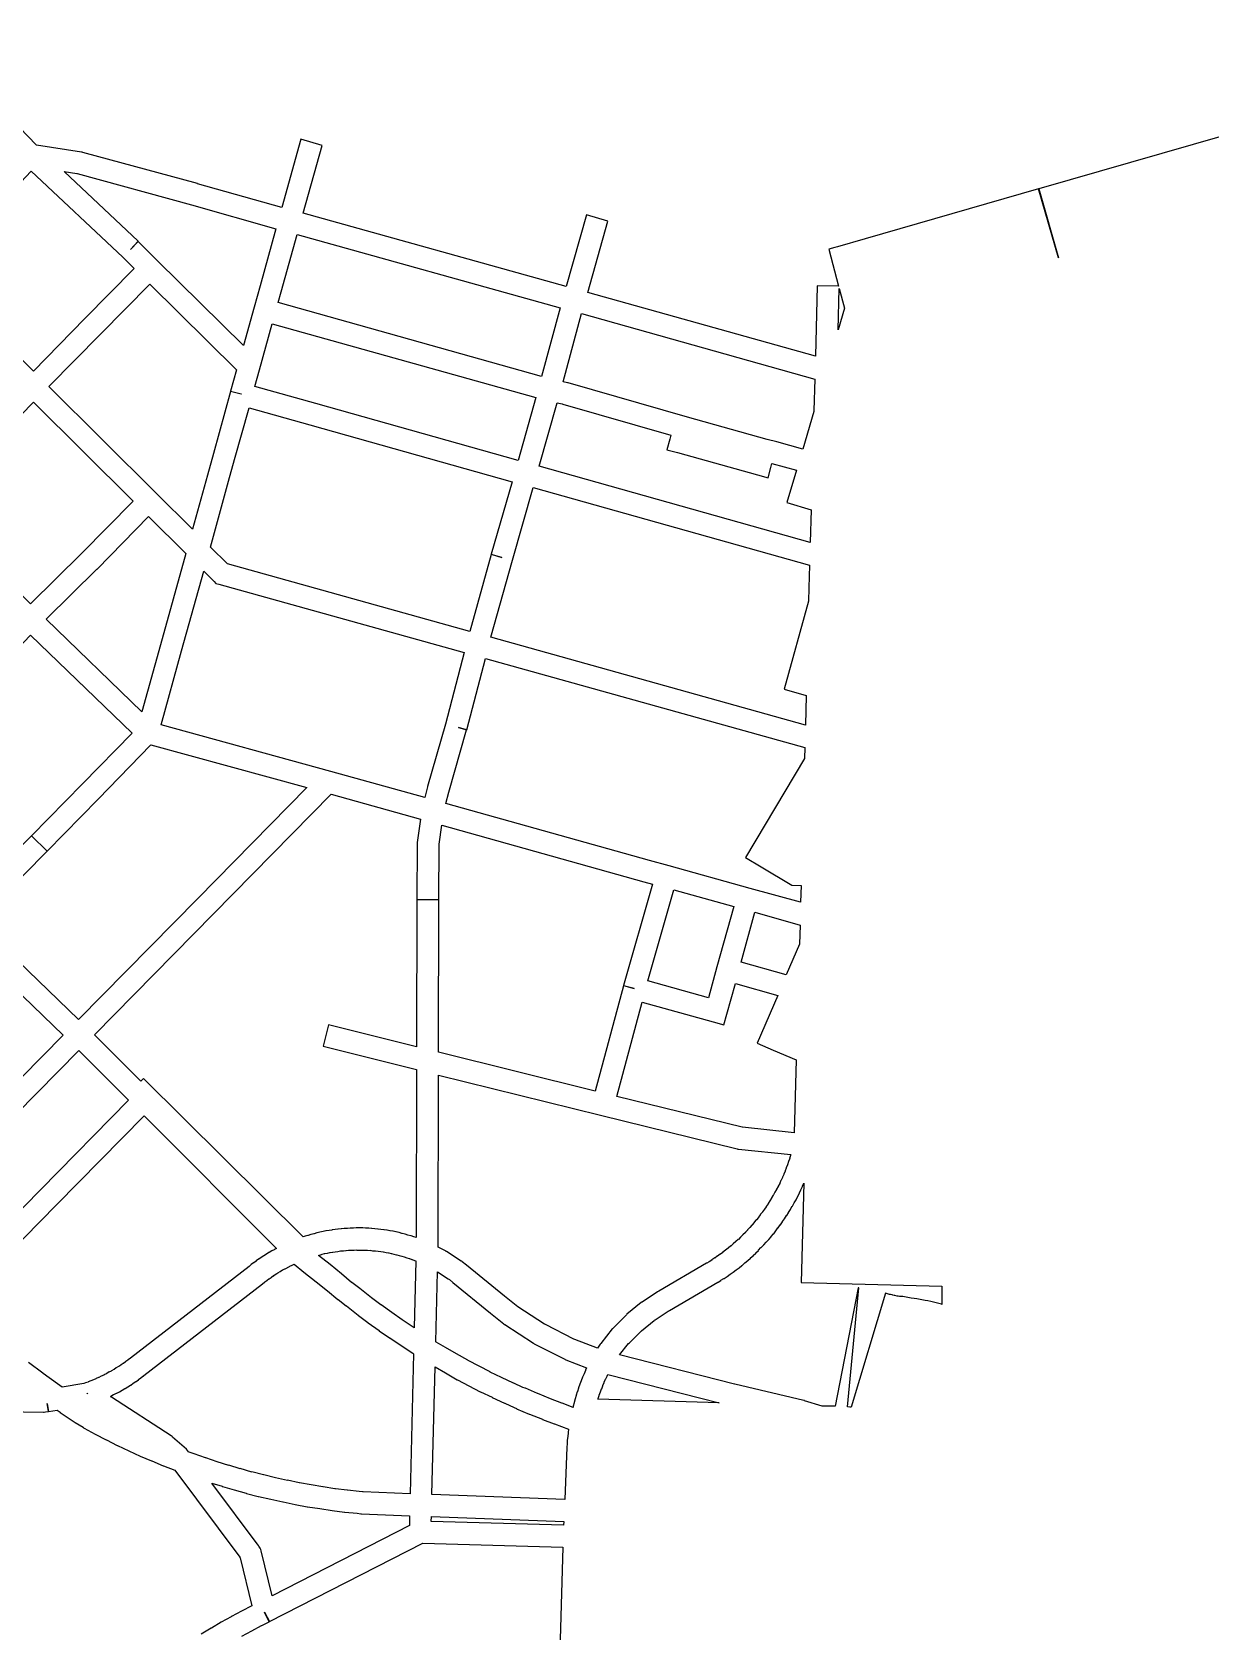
# Model space of a CAD drawing. Extents: x 0 to 1129, y 203 to 1017.
# Drawn here: x 474.3 to 522.6, y 851.8 to 917.4 of the extents above; entities that cross this region are included whole.
import ezdxf

# ---------------------------------------------------------------- set-up
doc = ezdxf.new("R2010")
doc.units = 0
doc.layers.get('0').update_dxf_attribs({"linetype": 'CONTINUOUS'})

msp = doc.modelspace()

# ---------------------------------------------------------------- linework, layer by layer
at = {"color": 1}
for points in [[(524.385371, 913.503482), (515.57297, 910.970537), (516.384371, 908.134204), (515.565926, 910.970537), (508.446882, 908.91737), (507.310926, 908.585759), (507.205104, 908.564604), (506.958148, 908.494048), (507.360304, 906.977104), (506.478371, 906.991215), (506.407815, 904.098437), (497.06626, 906.723104), (497.891771, 909.644104), (497.023926, 909.898104), (496.184304, 906.962993), (485.389326, 909.96866), (486.172482, 912.748548), (485.297593, 913.002548), (484.514438, 910.208548), (481.06426, 911.17516), (481.06426, 911.182204), (476.351148, 912.466315), (476.322926, 912.480426), (476.301703, 912.480426), (474.453125, 912.755593), (469.965792, 917.405204)], [(474.239178, 911.697767), (477.992734, 908.162934), (478.465444, 907.697267), (476.440511, 905.644101), (474.323845, 903.492156), (470.231622, 907.549101), (472.355333, 909.701045), (472.355333, 909.708089), (474.239178, 911.697767)], [(475.586778, 911.676612), (476.108889, 911.599001), (476.122887, 911.599001), (480.814843, 910.307834), (484.272042, 909.334168), (483.629998, 906.991723), (483.375998, 906.109779), (482.938554, 904.53639), (479.41782, 908.021834), (478.627598, 908.812056), (478.310109, 908.487501), (478.620554, 908.819112), (475.586778, 911.676612)], [(485.147044, 909.094279), (495.942067, 906.088612), (495.173, 903.273445), (484.363889, 906.300279), (484.490889, 906.744779), (485.147044, 909.094279)], [(479.107489, 907.055223), (482.656444, 903.541556), (482.416556, 902.673723), (482.846956, 902.553779), (482.846956, 902.546734), (482.416556, 902.659623), (481.711, 900.105512), (481.464067, 899.216512), (480.850222, 897.008123), (479.368556, 898.482734), (474.958822, 902.857179), (477.082556, 905.009123), (479.107489, 907.055223)], [(507.386155, 906.878834), (507.597845, 906.067445), (507.336778, 905.178445), (507.386155, 906.878834)], [(484.124, 905.425333), (494.940155, 902.405556), (494.213444, 899.830278), (485.909044, 902.158611), (483.4114, 902.864167), (483.601889, 903.548556), (484.124, 905.425333)], [(496.816956, 905.848746), (506.384289, 903.160579), (506.349, 901.876468), (506.349, 901.834135), (505.890378, 900.288968), (504.825, 900.585301), (504.429889, 900.684079), (501.163178, 901.601301), (501.163178, 901.608346), (496.2666, 903.005346), (496.259601, 903.01239), (496.238378, 903.01239), (496.054956, 903.054723), (496.816956, 905.848746)], [(474.330889, 902.215056), (478.416067, 898.158111), (476.2994, 896.013222), (474.203889, 893.945944), (470.182222, 898.009944), (472.207178, 900.063111), (474.330889, 902.215056)], [(495.815044, 902.1939), (496.019667, 902.144511), (496.047889, 902.137467), (500.478778, 900.867467), (500.436444, 900.705189), (500.309444, 900.260689), (500.746889, 900.1478), (504.027711, 899.230578), (504.465178, 899.110634), (504.585111, 899.541023), (504.627444, 899.7033), (505.636378, 899.428134), (505.241266, 898.094634), (506.236111, 897.7983), (506.193778, 896.4648), (495.081266, 899.590411), (495.815044, 902.1939)], [(483.171489, 901.989289), (485.662111, 901.290789), (493.966511, 898.9554), (493.105711, 895.977956), (493.543178, 895.850956), (493.105711, 895.9709), (492.230822, 892.810011), (482.289556, 895.5899), (481.591044, 896.274289), (482.331889, 898.969511), (482.578822, 899.865567), (483.171489, 901.989289)], [(494.834333, 898.715511), (506.1726, 895.533456), (506.144378, 894.602122), (506.130379, 894.051789), (505.121424, 890.439345), (506.024535, 890.185345), (505.996313, 888.971789), (493.091713, 892.570122), (493.98069, 895.731011), (494.834333, 898.715511)], [(479.051044, 897.523111), (480.575044, 896.006167), (479.544956, 892.266722), (478.775889, 889.515056), (474.845933, 893.310944), (476.934378, 895.371167), (476.941377, 895.371167), (479.051044, 897.523111)], [(481.315889, 895.279456), (481.739222, 894.856122), (481.816822, 894.778511), (481.936778, 894.743234), (491.998, 891.942178), (491.228956, 889.000011), (490.495178, 886.452956), (490.495178, 886.445911), (490.495178, 886.438867), (490.382289, 885.994367), (486.522889, 887.066812), (479.566111, 888.978867), (480.405711, 892.019812), (481.315889, 895.279456)], [(474.210956, 892.661856), (478.373711, 888.640189), (476.334667, 886.5588), (476.341666, 886.5588), (474.246177, 884.428023), (474.888244, 883.800078), (476.983733, 885.9238), (479.142733, 888.153356), (485.54211, 886.403578), (481.068911, 881.8598), (476.179399, 876.892689), (472.023666, 880.893189), (474.888244, 883.793023), (474.246222, 884.428), (471.381667, 881.528167), (467.289444, 885.585111), (469.744778, 888.075722), (472.256556, 890.622778), (471.748556, 891.130778), (472.270667, 890.636889), (474.210956, 892.661856)], [(492.872889, 891.695222), (505.975044, 888.0475), (505.961046, 887.595944), (503.533935, 883.539), (504.183046, 883.158), (505.445979, 882.396), (505.819935, 882.388956), (505.798712, 881.704567), (503.73849, 882.269011), (500.408267, 883.200345), (499.603934, 883.419067), (491.250156, 885.7474), (491.370112, 886.213067), (491.363113, 886.213067), (492.096891, 888.767178), (491.765291, 888.865956), (492.103958, 888.774234), (492.872889, 891.695222)], [(486.537, 886.128389), (490.205889, 885.105333), (490.071845, 884.152833), (490.064846, 884.124611), (490.064846, 884.089333), (490.050847, 881.817444), (490.953958, 881.803333), (490.975182, 884.089333), (491.081004, 884.858389), (499.37127, 882.544167), (499.731115, 882.445389), (498.538737, 878.289667), (498.976159, 878.162667), (498.976159, 878.155622), (498.538737, 878.275567), (497.374559, 873.950511), (490.939892, 875.545067), (490.953891, 881.803345), (490.05078, 881.803345), (490.036781, 875.770845), (486.438448, 876.673956), (486.219714, 875.799067), (490.036781, 874.832456), (490.022783, 867.939178), (489.931072, 867.9674), (489.931072, 867.974444), (489.818183, 868.009722), (489.811184, 868.009722), (489.691228, 868.045), (489.684229, 868.045), (489.57134, 868.080278), (489.458452, 868.1085), (489.444453, 868.115544), (489.331564, 868.143766), (489.324565, 868.143766), (489.211676, 868.171989), (489.197678, 868.171989), (489.084789, 868.200211), (489.07779, 868.200211), (488.964901, 868.221366), (488.950903, 868.221366), (488.838014, 868.242522), (488.831015, 868.242522), (488.718126, 868.256633), (488.703902, 868.256633), (488.583969, 868.277788), (488.47108, 868.291899), (488.457082, 868.291899), (488.337126, 868.30601), (488.330127, 868.30601), (488.210194, 868.320122), (488.203195, 868.320122), (488.090306, 868.327166), (488.083307, 868.327166), (487.956329, 868.327166), (487.94933, 868.327166), (487.836441, 868.341277), (487.709441, 868.341277), (487.702442, 868.341277), (487.589553, 868.341277), (487.582554, 868.341277), (487.568556, 868.341277), (487.455667, 868.327166), (487.448668, 868.327166), (487.335779, 868.327166), (487.321555, 868.327166), (487.208666, 868.320122), (487.201667, 868.320122), (487.074667, 868.313077), (486.961778, 868.306033), (486.954779, 868.306033), (486.94778, 868.306033), (486.827847, 868.284878), (486.820848, 868.284878), (486.707959, 868.270766), (486.70096, 868.270766), (486.581027, 868.256655), (486.574028, 868.249611), (486.461139, 868.2355), (486.45414, 868.2355), (486.334184, 868.214345), (486.327185, 868.214345), (486.214296, 868.186122), (486.207297, 868.186122), (486.080274, 868.164967), (485.967385, 868.136745), (485.960386, 868.136745), (485.960386, 868.129701), (485.840453, 868.101478), (485.833454, 868.101478), (485.720565, 868.066201), (485.713566, 868.066201), (485.593633, 868.030923), (485.586634, 868.030923), (485.480789, 867.995645), (485.47379, 867.995645), (485.389123, 867.967423), (478.848612, 874.465589), (478.735723, 874.352701), (476.830723, 876.264756), (481.713167, 881.224812), (486.537, 886.128389)], [(500.598734, 882.2055), (503.061111, 881.528167), (502.369667, 879.044611), (502.016889, 877.781667), (499.533333, 878.473111), (500.598734, 882.2055)], [(503.921889, 881.288278), (505.777489, 880.766167), (505.749266, 879.983), (505.213044, 878.720056), (503.364511, 879.235111), (503.921889, 881.288278)], [(471.395778, 880.251134), (475.551489, 876.250634), (467.790378, 868.383689), (463.698155, 872.447689), (471.395778, 880.251134)], [(503.1246, 878.367289), (504.860289, 877.880456), (504.020667, 875.919011), (504.676822, 875.629734), (505.615222, 875.234622), (505.537622, 872.243067), (503.420956, 872.468845), (503.399733, 872.468845), (498.256244, 873.731789), (499.300466, 877.605289), (502.207355, 876.7939), (502.651844, 876.673956), (502.771799, 877.104345), (503.1246, 878.367289)], [(476.186511, 875.622712), (478.2326, 873.576601), (474.627222, 869.914767), (470.577333, 865.801378), (468.439489, 867.755767), (476.186511, 875.622712)], [(490.939667, 874.606712), (497.586, 872.969823), (503.195178, 871.586934), (503.230444, 871.572823), (503.258667, 871.572823), (505.403556, 871.347045), (505.389557, 871.318823), (505.389557, 871.311779), (505.347224, 871.184779), (505.354223, 871.184779), (505.304846, 871.057779), (505.262512, 870.930779), (505.262512, 870.923734), (505.213112, 870.796734), (505.213112, 870.78969), (505.163734, 870.676801), (505.163734, 870.669757), (505.10729, 870.542757), (505.10729, 870.535713), (505.057912, 870.422824), (505.057912, 870.408713), (505.001468, 870.295824), (504.994469, 870.28878), (504.945091, 870.175891), (504.945091, 870.16178), (504.88158, 870.048891), (504.88158, 870.041846), (504.818069, 869.928958), (504.818069, 869.914846), (504.747536, 869.801958), (504.684024, 869.689069), (504.677025, 869.682024), (504.613537, 869.576191), (504.613537, 869.56208), (504.535914, 869.449191), (504.542913, 869.449191), (504.472358, 869.336302), (504.465359, 869.329258), (504.39478, 869.223425), (504.39478, 869.209313), (504.317181, 869.10348), (504.239581, 868.997647), (504.239581, 868.990602), (504.147847, 868.884769), (504.154846, 868.884769), (504.07018, 868.778936), (504.07018, 868.771892), (503.992557, 868.673114), (503.978559, 868.66607), (503.900959, 868.567292), (503.900959, 868.560247), (503.816293, 868.46147), (503.802069, 868.454425), (503.724469, 868.355648), (503.71747, 868.348603), (503.625759, 868.256881), (503.625759, 868.249837), (503.541092, 868.16517), (503.534093, 868.151059), (503.435293, 868.059337), (503.336537, 867.960559), (503.251871, 867.868837), (503.244872, 867.861793), (503.146094, 867.777126), (503.139095, 867.777126), (503.040294, 867.685404), (502.934472, 867.586626), (502.934472, 867.600737), (502.835695, 867.509015), (502.828695, 867.501971), (502.722851, 867.424359), (502.617006, 867.339693), (502.610007, 867.332649), (502.511229, 867.262093), (502.50423, 867.255049), (502.398408, 867.184493), (502.38441, 867.177449), (502.278565, 867.092782), (502.278565, 867.106893), (502.165676, 867.022227), (502.158677, 867.015182), (502.052833, 866.951682), (502.045834, 866.944638), (501.954123, 866.895249), (501.947124, 866.895249), (499.985679, 865.745194), (499.97868, 865.738149), (499.971681, 865.738149), (499.964682, 865.731105), (499.950684, 865.731105), (499.92946, 865.70995), (499.301527, 865.293672), (499.280304, 865.286628), (499.259081, 865.272517), (498.673481, 864.792739), (498.659483, 864.778628), (498.63826, 864.757472), (498.109105, 864.228306), (498.095106, 864.214195), (498.073883, 864.193039), (497.608239, 863.600373), (497.587016, 863.586261), (497.573018, 863.565106), (497.467196, 863.402828), (496.535862, 863.762662), (496.493506, 863.776773), (495.329351, 864.369439), (495.294085, 864.390595), (494.200462, 865.103206), (493.657196, 865.54065), (492.09084, 866.803595), (491.914462, 866.951761), (491.900464, 866.972917), (491.872242, 866.979961), (491.279575, 867.368017), (491.265577, 867.375061), (491.237355, 867.396216), (490.933954, 867.551438), (490.939667, 874.606712)], [(471.24918, 865.201724), (475.277891, 869.279835), (478.874667, 872.9345)], [(478.874667, 872.9345), (484.293333, 867.494667), (484.215711, 867.459389), (484.208712, 867.459389), (484.208712, 867.445278), (484.102867, 867.395889), (483.997045, 867.332389), (483.990046, 867.332389), (483.990046, 867.325345), (483.884224, 867.261845), (483.785446, 867.198345), (483.778447, 867.198345), (483.778447, 867.1913), (483.672602, 867.1278), (483.672602, 867.120756), (483.573825, 867.057256), (483.566826, 867.057256), (483.566826, 867.050212), (483.46807, 866.986712), (483.46807, 866.979668), (483.36927, 866.909112), (483.362271, 866.909112), (483.263493, 866.831501), (483.256494, 866.831501), (483.171827, 866.760945), (478.303517, 862.993279), (478.211783, 862.922723), (478.204784, 862.915679), (478.113073, 862.852179), (478.106074, 862.845135), (478.021407, 862.781635), (478.007183, 862.781635), (477.922517, 862.718135), (477.915518, 862.71109), (477.823807, 862.64759), (477.816807, 862.64759), (477.725074, 862.591146), (477.718075, 862.591146), (477.633408, 862.527646), (477.61941, 862.527646), (477.527676, 862.471201), (477.513678, 862.464157), (477.421945, 862.414768), (477.407946, 862.414768), (477.32328, 862.358324), (477.316281, 862.35128), (477.21748, 862.308946), (477.210481, 862.294835), (477.111703, 862.252502), (477.104704, 862.252502), (477.005949, 862.203113), (476.99895, 862.203113), (476.900172, 862.153724), (476.893173, 862.14668), (476.794373, 862.104346), (476.787374, 862.104346), (476.681529, 862.062013), (476.575707, 862.026735), (476.575707, 862.012624), (476.568708, 862.012624), (476.462886, 861.977346), (476.39233, 861.956191), (475.50333, 861.808024), (475.319886, 861.94208), (475.312887, 861.94208), (474.72022, 862.365413), (474.713221, 862.379524), (474.127621, 862.809913)], [(505.932734, 870.1758), (505.826889, 866.097689), (511.598333, 865.942467), (511.598333, 865.201634), (511.57711, 865.208678), (511.471266, 865.2369), (511.14671, 865.314511), (511.01971, 865.342734), (510.906821, 865.356845), (510.568154, 865.4274), (510.455266, 865.448556), (510.335332, 865.462667), (509.996666, 865.519111), (509.968444, 865.519111), (509.95422, 865.519111), (509.862509, 865.526155), (509.806064, 865.5332), (509.756664, 865.540244), (509.664953, 865.561399), (509.636731, 865.568444), (509.580286, 865.575488), (509.559063, 865.589599), (509.53784, 865.596643), (509.495507, 865.603687), (509.453174, 865.610732), (509.36144, 865.638954), (509.290907, 865.667176), (507.872729, 860.982287), (507.823351, 860.989332), (507.731618, 860.996376), (508.19024, 865.87882), (508.169017, 865.885865), (507.216506, 861.024587), (507.209507, 861.024587), (507.153062, 861.024587), (507.096618, 861.024587), (507.033129, 861.024587), (506.687396, 861.031631), (505.967729, 861.243298), (505.96073, 861.257409), (505.939507, 861.257409), (503.103174, 861.927687), (503.089175, 861.927687), (498.36902, 863.127131), (498.742953, 863.592798), (498.77822, 863.628075), (499.243909, 864.093742), (499.279175, 864.121964), (499.79422, 864.545298), (499.808444, 864.552342), (499.829667, 864.573497), (500.372956, 864.926275), (500.394179, 864.933319), (500.401178, 864.940364), (500.422401, 864.954475), (502.412068, 866.118641), (502.419067, 866.118641), (502.524911, 866.175086), (502.524911, 866.189197), (502.651911, 866.266808), (502.658911, 866.266808), (502.785888, 866.351475), (502.905844, 866.436141), (502.912843, 866.443186), (503.032776, 866.520797), (503.039775, 866.520797), (503.039775, 866.527841), (503.152664, 866.619563), (503.159663, 866.619563), (503.279619, 866.70423), (503.392508, 866.803008), (503.399507, 866.803008), (503.512396, 866.901786), (503.632329, 867.000563), (503.632329, 867.007608), (503.745218, 867.092274), (503.745218, 867.106385), (503.851062, 867.198108), (503.858062, 867.198108), (503.858062, 867.212219), (503.963906, 867.303941), (503.970905, 867.318052), (504.069706, 867.409774), (504.076705, 867.423885), (504.175482, 867.529719), (504.182482, 867.529719), (504.281237, 867.635552), (504.288236, 867.642596), (504.387014, 867.74843), (504.394013, 867.74843), (504.394013, 867.755474), (504.492813, 867.861307), (504.492813, 867.868351), (504.591568, 867.974185), (504.591568, 867.988296), (504.690369, 868.094129), (504.690369, 868.101174), (504.697368, 868.101174), (504.782034, 868.214062), (504.782034, 868.221107), (504.873745, 868.341051), (504.880745, 868.348095), (504.958344, 868.460984), (504.972568, 868.460984), (505.057235, 868.587984), (505.057235, 868.595029), (505.134835, 868.707917), (505.141834, 868.714962), (505.226501, 868.841962), (505.2335, 868.849006), (505.304055, 868.961895), (505.311054, 868.976006), (505.381587, 869.09595), (505.388586, 869.102995), (505.459142, 869.229995), (505.47314, 869.237039), (505.543696, 869.364039), (505.543696, 869.371083), (505.614251, 869.491028), (505.614251, 869.498072), (505.684807, 869.632127), (505.684807, 869.639172), (505.755362, 869.766172), (505.755362, 869.773216), (505.811807, 869.907272), (505.875318, 870.041327), (505.882317, 870.048371), (505.882317, 870.055416), (505.932734, 870.1758)], [(487.588289, 867.438234), (487.588289, 867.431189), (487.694111, 867.431189), (487.70111, 867.431189), (487.806932, 867.431189), (487.813931, 867.431189), (487.919753, 867.431189), (488.025575, 867.424145), (488.032575, 867.424145), (488.138397, 867.410034), (488.138397, 867.424145), (488.244241, 867.40299), (488.258239, 867.40299), (488.349973, 867.395945), (488.363971, 867.395945), (488.469816, 867.388901), (488.57566, 867.367746), (488.58266, 867.367746), (488.681437, 867.353635), (488.688436, 867.353635), (488.794258, 867.332479), (488.801258, 867.332479), (488.900013, 867.318368), (488.907012, 867.318368), (489.00579, 867.290146), (489.012789, 867.290146), (489.118633, 867.261924), (489.217411, 867.233701), (489.231409, 867.233701), (489.330187, 867.212546), (489.436009, 867.184324), (489.443008, 867.184324), (489.534742, 867.149046), (489.541741, 867.149046), (489.647586, 867.113768), (489.746341, 867.07849), (489.75334, 867.07849), (489.852118, 867.043213), (489.859117, 867.043213), (489.957917, 867.007935), (489.964916, 867.000891), (490.014316, 866.98678), (489.950805, 864.242168), (489.859072, 864.298613), (489.456916, 864.57378), (489.449917, 864.57378), (489.033628, 864.863057), (489.026629, 864.863057), (488.589162, 865.180557), (488.582163, 865.180557), (488.201163, 865.469835), (488.194164, 865.469835), (487.721453, 865.850835), (487.389853, 866.104835), (487.382854, 866.104835), (486.959521, 866.457613), (486.500898, 866.831557), (486.02112, 867.212557), (486.063476, 867.226668), (486.070475, 867.226668), (486.169253, 867.254891), (486.176252, 867.254891), (486.275007, 867.283113), (486.282007, 867.283113), (486.387829, 867.304268), (486.387829, 867.297224), (486.493673, 867.325446), (486.500672, 867.325446), (486.599473, 867.339557), (486.606472, 867.339557), (486.70525, 867.360713), (486.712249, 867.360713), (486.818071, 867.374824), (486.923893, 867.395979), (486.930892, 867.395979), (487.02967, 867.403023), (487.050893, 867.403023), (487.142604, 867.410068), (487.156602, 867.410068), (487.248335, 867.424179), (487.262334, 867.424179), (487.368178, 867.431223), (487.375177, 867.431223), (487.481022, 867.431223), (487.588289, 867.438234)], [(485.027111, 866.852622), (485.422222, 866.528067), (485.930222, 866.1259), (486.388822, 865.751956), (486.819222, 865.399178), (486.826221, 865.399178), (487.150754, 865.138122), (487.164978, 865.138122), (487.644756, 864.757122), (487.658754, 864.750078), (488.046821, 864.4608), (488.05382, 864.446689), (488.505376, 864.129189), (488.512375, 864.122145), (488.935708, 863.832867), (488.942707, 863.825823), (489.366041, 863.543601), (489.895196, 863.197878), (489.902195, 863.190834), (489.923418, 863.176723), (489.782307, 857.433501), (487.849085, 857.511112), (487.820863, 857.511112), (487.686796, 857.525223), (487.686796, 857.518179), (487.207018, 857.581679), (487.19302, 857.581679), (486.713242, 857.638123), (486.699018, 857.638123), (486.21924, 857.708679), (486.205242, 857.708679), (485.725464, 857.793346), (485.23862, 857.878012), (485.231621, 857.878012), (484.744799, 857.983846), (484.744799, 857.976801), (484.257977, 858.08969), (484.257977, 858.082646), (483.785243, 858.20259), (483.771245, 858.20259), (483.291467, 858.32959), (483.291467, 858.322546), (482.811689, 858.463657), (482.811689, 858.449546), (482.338978, 858.604768), (482.338978, 858.590657), (481.866245, 858.745879), (481.859246, 858.745879), (481.393556, 858.901102), (481.386557, 858.901102), (480.927958, 859.070435), (480.920958, 859.070435), (480.68107, 859.155102), (480.659846, 859.190379), (480.638623, 859.225657), (480.603334, 859.260935), (480.03889, 859.754824), (480.017667, 859.783046), (479.982378, 859.804201), (477.534111, 861.391701), (477.52, 861.398667), (477.484734, 861.426889), (477.498732, 861.433933), (477.498732, 861.440977), (477.611621, 861.497422), (477.61862, 861.497422), (477.738575, 861.553866), (477.745575, 861.553866), (477.851419, 861.617366), (477.858418, 861.617366), (477.964263, 861.680866), (477.971262, 861.687911), (478.077107, 861.751411), (478.091105, 861.751411), (478.19695, 861.821966), (478.203949, 861.821966), (478.309793, 861.892522), (478.316792, 861.892522), (478.415593, 861.963077), (478.422592, 861.963077), (478.422592, 861.970122), (478.528436, 862.040677), (478.535436, 862.040677), (478.634213, 862.111233), (478.641212, 862.118277), (478.739968, 862.188832), (478.746967, 862.202944), (478.845745, 862.273499), (478.845745, 862.280543), (478.852744, 862.280543), (483.7211, 866.04821), (483.81281, 866.118766), (483.81981, 866.12581), (483.897432, 866.175199), (483.91143, 866.18931), (483.98903, 866.245754), (483.996029, 866.245754), (484.073629, 866.309254), (484.087853, 866.316299), (484.17252, 866.379799), (484.17252, 866.372754), (484.264231, 866.436254), (484.27123, 866.443299), (484.355896, 866.492687), (484.44763, 866.549132), (484.454629, 866.556176), (484.54634, 866.612621), (484.553339, 866.612621), (484.638006, 866.66201), (484.65223, 866.66201), (484.736896, 866.704343), (484.743895, 866.718454), (484.835606, 866.760787), (484.842606, 866.767832), (484.941383, 866.810165), (485.027111, 866.852622)], [(490.904378, 866.535122), (491.341845, 866.245845), (491.391222, 866.224689), (491.532333, 866.104745), (493.084556, 864.834745), (493.627845, 864.3973), (493.641843, 864.376145), (493.670065, 864.369101), (494.84131, 863.614156), (494.862533, 863.593001), (494.876531, 863.585957), (496.125353, 862.950957), (496.146576, 862.943912), (496.167799, 862.929801), (497.02151, 862.59819), (496.979177, 862.499412), (496.972178, 862.492368), (496.915734, 862.358313), (496.915734, 862.351268), (496.859289, 862.217213), (496.859289, 862.210168), (496.7958, 862.069057), (496.7958, 862.062013), (496.739356, 861.920902), (496.689956, 861.779791), (496.689956, 861.76568), (496.647645, 861.624569), (496.647645, 861.617524), (496.633421, 861.617524), (496.59111, 861.476413), (496.59111, 861.469369), (496.548754, 861.328258), (496.548754, 861.321214), (496.506444, 861.180102), (496.506444, 861.165991), (496.471154, 861.02488), (496.471154, 861.017836), (496.464155, 860.975503), (496.019667, 861.144836), (496.005668, 861.144836), (495.547069, 861.32828), (495.54007, 861.32828), (495.017958, 861.539947), (495.010959, 861.539947), (494.510004, 861.758669), (494.503004, 861.758669), (494.411271, 861.793947), (494.404272, 861.793947), (494.030339, 861.96328), (494.02334, 861.970325), (493.536495, 862.203158), (493.529496, 862.203158), (493.070896, 862.42188), (493.063897, 862.428925), (492.619386, 862.661758), (492.612386, 862.661758), (492.160831, 862.894591), (492.146607, 862.908702), (491.688007, 863.169758), (491.681008, 863.169758), (491.229452, 863.437869), (490.855497, 863.656591), (490.848498, 863.663635), (490.834499, 863.67068), (490.904378, 866.535122)], [(490.812667, 862.640512), (491.228956, 862.386512), (491.235955, 862.386512), (491.715733, 862.111346), (491.722732, 862.111346), (491.722732, 862.104301), (492.195465, 861.857357), (492.654065, 861.617468), (492.668289, 861.617468), (493.141, 861.39169), (493.141, 861.377579), (493.147999, 861.377579), (493.655999, 861.144746), (493.662998, 861.144746), (494.043998, 860.975412), (494.050997, 860.968368), (494.149753, 860.93309), (494.149753, 860.918979), (494.664819, 860.700257), (494.678818, 860.700257), (495.21504, 860.48859), (495.21504, 860.481546), (495.687773, 860.298102), (495.701772, 860.298102), (496.28035, 860.086435), (496.266126, 859.945324), (496.266126, 859.931213), (496.244903, 859.783046), (496.230904, 859.634879), (496.230904, 859.627835), (496.223905, 859.472613), (496.223905, 859.465569), (496.209681, 859.35268), (496.209681, 859.345635), (496.125015, 857.193691), (490.678126, 857.405358), (490.812667, 862.640512)], [(497.896444, 862.323012), (502.454333, 861.158846), (497.487222, 861.307012), (497.50122, 861.335234), (497.50122, 861.342279), (497.543554, 861.469279), (497.543554, 861.476323), (497.585887, 861.610378), (497.635287, 861.730323), (497.642286, 861.730323), (497.691687, 861.864378), (497.691687, 861.871423), (497.748131, 861.998423), (497.748131, 862.005467), (497.797509, 862.132467), (497.811507, 862.139511), (497.860907, 862.2524), (497.860907, 862.259444), (497.896444, 862.323012)], [(476.532222, 861.561012), (476.54622, 861.53279), (476.539221, 861.525746), (476.532222, 861.561012)], [(460.164846, 851.10443), (461.082068, 854.448764), (461.928735, 855.746986), (463.262246, 857.038153), (467.74958, 860.31193), (469.739224, 860.904597), (470.818735, 861.095097), (473.062402, 860.812875), (473.0764, 860.812875), (473.104622, 860.812875), (474.734444, 860.777597), (474.769733, 860.777597), (474.819111, 860.791708), (474.946133, 860.805819), (474.895333, 861.137679)], [(474.895333, 861.137679), (474.951778, 860.806068), (475.297489, 860.862512), (475.417444, 860.777846), (475.417444, 860.770801), (476.038333, 860.354523), (476.369933, 860.156968), (476.369933, 860.142857), (476.384157, 860.135813), (476.40538, 860.128768), (476.412379, 860.121724), (476.863935, 859.881835), (477.308424, 859.641946), (477.322422, 859.641946), (477.766933, 859.416168), (477.780931, 859.416168), (478.239554, 859.190391), (478.246553, 859.190391), (478.705153, 858.978724), (478.712152, 858.978724), (479.170774, 858.781168), (479.177773, 858.781168), (479.650484, 858.583613), (479.657483, 858.583613), (480.130194, 858.400168), (482.797194, 854.830057), (482.797194, 854.815946), (482.804193, 854.808902), (483.283971, 852.826291), (482.867705, 852.614624), (482.451438, 852.395902), (482.444439, 852.395902), (482.444439, 852.381791), (482.028173, 852.163069), (482.028173, 852.156024), (481.625995, 851.923191), (481.618996, 851.916147), (481.209796, 851.676258)], [(481.647489, 857.870979), (482.070822, 857.736924), (482.070822, 857.729879), (482.085046, 857.729879), (482.564824, 857.588768), (483.05869, 857.454713), (483.072914, 857.447668), (483.552692, 857.320668), (483.56669, 857.320668), (484.060602, 857.20778), (484.067601, 857.20778), (484.56149, 857.094891), (484.568489, 857.094891), (485.062355, 856.996113), (485.069354, 856.996113), (485.563243, 856.897335), (485.577241, 856.897335), (486.07113, 856.819724), (486.078129, 856.819724), (486.579085, 856.749168), (486.579085, 856.742124), (486.586084, 856.742124), (487.08704, 856.678624), (487.101038, 856.678624), (487.601971, 856.629235), (487.757216, 856.60808), (487.771214, 856.60808), (487.785438, 856.60808), (489.760994, 856.530469), (489.753995, 856.135358), (484.116617, 853.24258), (483.672106, 855.08408), (483.650883, 855.14758), (483.62266, 855.196969), (483.58035, 855.27458), (483.566126, 855.302802), (483.544903, 855.323958), (481.647489, 857.870979)], [(490.657444, 856.495056), (496.083178, 856.290444), (496.076179, 856.149333), (490.650445, 856.290444), (490.657444, 856.495056)], [(482.875133, 851.592122), (483.284332, 851.810844), (483.291332, 851.810844), (483.686443, 852.022511), (483.693442, 852.022511), (484.003886, 852.170677), (483.806331, 852.5799), (484.01093, 852.184788), (490.297622, 855.408511)], [(490.297622, 855.408511), (496.047889, 855.246234), (495.737444, 844.338345)]]:
    msp.add_lwpolyline(points, dxfattribs=at)

doc.saveas('drawing.dxf')
